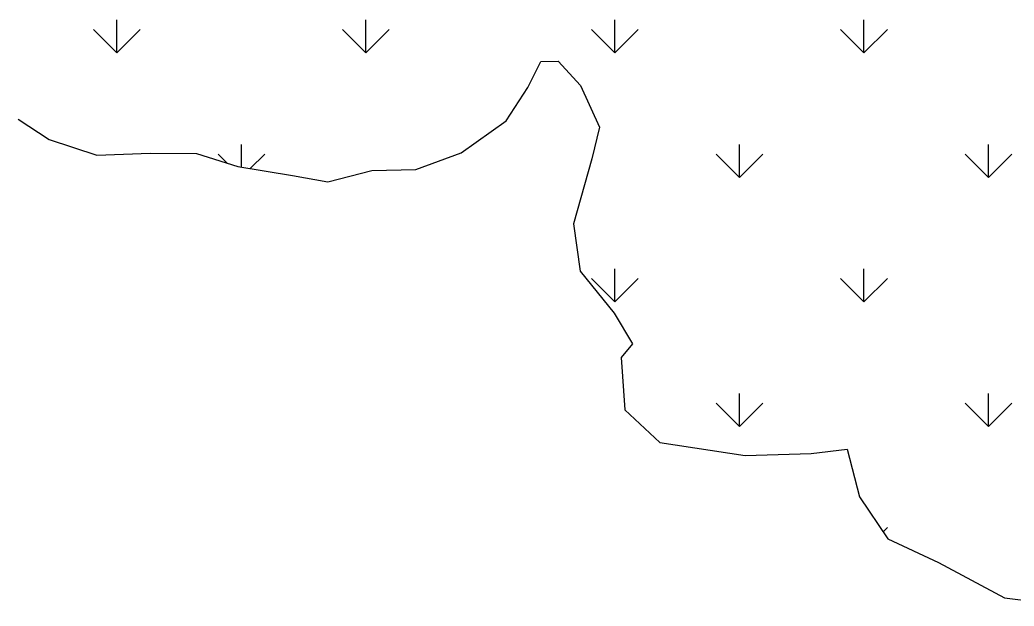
# Model space of a CAD drawing. Header units: metres. Extents: x 266585 to 279238, y 2117616 to 2127268.
# Drawn here: x 267771 to 268345, y 2126349 to 2126687 of the extents above; entities that cross this region are included whole.
import ezdxf

# ---------------------------------------------------------------- set-up
doc = ezdxf.new("R2010")
doc.units = ezdxf.units.M
doc.layers.add('MANGROOVES', color=112, linetype='Continuous')

msp = doc.modelspace()

# ---------------------------------------------------------------- linework, layer by layer
at = {"layer": 'MANGROOVES', "linetype": 'Continuous'}
for p, q in [((267827.16, 2126668.33), (267827.16, 2126687.38)), ((267970.84, 2126668.33), (267970.84, 2126687.38)), ((268114.53, 2126668.33), (268114.53, 2126687.38)), ((268258.21, 2126668.33), (268258.21, 2126687.38)), ((267827.16, 2126668.33), (267813.69, 2126681.8)), ((267827.16, 2126668.33), (267840.63, 2126681.8)), ((267970.84, 2126668.33), (267957.37, 2126681.8)), ((267970.84, 2126668.33), (267984.31, 2126681.8)), ((268114.53, 2126668.33), (268101.06, 2126681.8)), ((268114.53, 2126668.33), (268128, 2126681.8)), ((268258.21, 2126668.33), (268244.74, 2126681.8)), ((268258.21, 2126668.33), (268271.68, 2126681.8)), ((267899, 2126602.52), (267899, 2126615.54)), ((268186.37, 2126596.49), (268186.37, 2126615.54)), ((268330.05, 2126596.49), (268330.05, 2126615.54)), ((267890.64, 2126604.85), (267885.53, 2126609.96)), ((267904.15, 2126601.64), (267912.47, 2126609.96)), ((268186.37, 2126596.49), (268172.9, 2126609.96)), ((268186.37, 2126596.49), (268199.84, 2126609.96)), ((268330.05, 2126596.49), (268316.58, 2126609.96)), ((268330.05, 2126596.49), (268343.52, 2126609.96)), ((268114.53, 2126524.65), (268114.53, 2126543.7)), ((268258.21, 2126524.65), (268258.21, 2126543.7)), ((268114.53, 2126524.65), (268101.06, 2126538.12)), ((268114.53, 2126524.65), (268128, 2126538.12)), ((268258.21, 2126524.65), (268244.74, 2126538.12)), ((268258.21, 2126524.65), (268271.68, 2126538.12)), ((268186.37, 2126452.81), (268186.37, 2126471.86)), ((268330.05, 2126452.81), (268330.05, 2126471.86)), ((268186.37, 2126452.81), (268172.9, 2126466.28)), ((268186.37, 2126452.81), (268199.84, 2126466.28)), ((268330.05, 2126452.81), (268316.58, 2126466.28)), ((268330.05, 2126452.81), (268343.52, 2126466.28)), ((268269.25, 2126392.01), (268271.68, 2126394.44))]:
    msp.add_line(p, q, dxfattribs=at)
at = {"layer": 'MANGROOVES'}
for p, q in [((268064.34, 2126648.46), (268071.71, 2126663.29)), ((268071.71, 2126663.29), (268081.85, 2126663.52)), ((268081.85, 2126663.52), (268094.58, 2126649.59)), ((268051.72, 2126629.16), (268064.34, 2126648.46)), ((268094.58, 2126649.59), (268105.66, 2126625.52)), ((267770.27, 2126630.09), (267788.08, 2126618.41)), ((268025.88, 2126610.61), (268051.72, 2126629.16)), ((268105.66, 2126625.52), (268101.17, 2126607.28)), ((267788.08, 2126618.41), (267815.56, 2126609.24)), ((267815.56, 2126609.24), (267846.44, 2126610.41)), ((267846.44, 2126610.41), (267873.08, 2126610.35)), ((267873.08, 2126610.35), (267897.01, 2126602.85)), ((267999.65, 2126601.03), (268025.88, 2126610.61)), ((267897.01, 2126602.85), (267928.45, 2126597.53)), ((268101.17, 2126607.28), (268090.55, 2126569.77)), ((267928.45, 2126597.53), (267948.86, 2126593.98)), ((267948.86, 2126593.98), (267974.3, 2126600.43)), ((267974.3, 2126600.43), (267999.65, 2126601.03)), ((268090.55, 2126569.77), (268094.38, 2126542.44)), ((268094.38, 2126542.44), (268114.17, 2126518.13)), ((268114.17, 2126518.13), (268124.63, 2126500.44)), ((268124.63, 2126500.44), (268118.03, 2126492.6)), ((268118.03, 2126492.6), (268120.19, 2126462.37)), ((268120.19, 2126462.37), (268140.38, 2126443.57)), ((268140.38, 2126443.57), (268189.65, 2126436.04)), ((268189.65, 2126436.04), (268227.68, 2126437.1)), ((268227.68, 2126437.1), (268248.51, 2126439.72)), ((268248.51, 2126439.72), (268255.71, 2126412.27)), ((268255.71, 2126412.27), (268271.92, 2126388.01)), ((268271.92, 2126388.01), (268301.29, 2126374.27)), ((268301.29, 2126374.27), (268339.33, 2126353.91)), ((268339.33, 2126353.91), (268377.59, 2126349.13))]:
    msp.add_line(p, q, dxfattribs=at)

doc.saveas('drawing.dxf')
